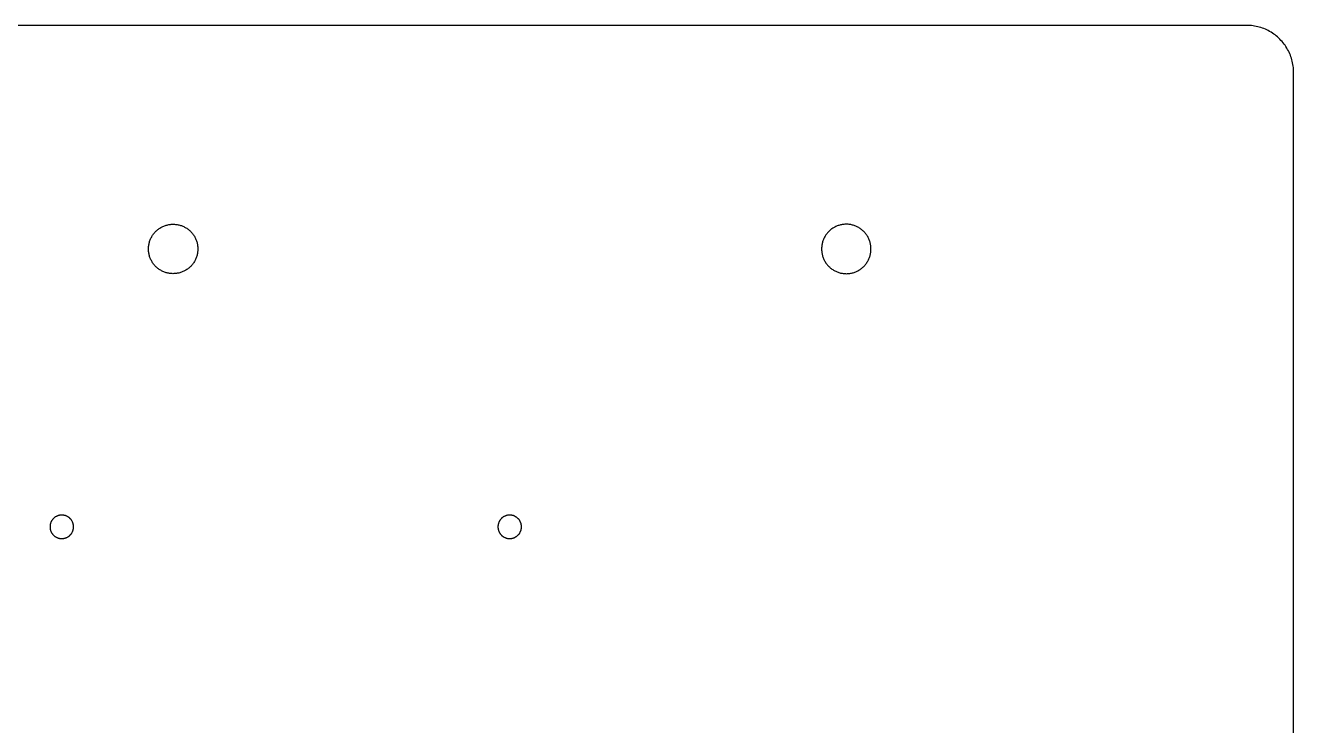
# Model space of a CAD drawing. Header units: millimetres. Extents: x 93 to 198, y -211 to -92.
# Drawn here: x 144.1 to 198.1, y -122.2 to -92.4 of the extents above; entities that cross this region are included whole.
import ezdxf

# ---------------------------------------------------------------- set-up
doc = ezdxf.new("R2010")
doc.units = ezdxf.units.MM
doc.layers.add('bottom_plate', color=18, linetype='Continuous', true_color=0x000000)

msp = doc.modelspace()

# ---------------------------------------------------------------- linework, layer by layer
at = {"layer": 'bottom_plate'}
for p, q in [((196.055, -92.415), (95.28, -92.415)), ((196.123, -92.416), (196.055, -92.415)), ((196.192, -92.419), (196.123, -92.416)), ((196.26, -92.425), (196.192, -92.419)), ((196.327, -92.433), (196.26, -92.425)), ((196.395, -92.444), (196.327, -92.433)), ((196.462, -92.457), (196.395, -92.444)), ((196.529, -92.472), (196.462, -92.457)), ((196.595, -92.489), (196.529, -92.472)), ((196.66, -92.508), (196.595, -92.489)), ((196.725, -92.53), (196.66, -92.508)), ((196.789, -92.554), (196.725, -92.53)), ((196.852, -92.58), (196.789, -92.554)), ((196.914, -92.609), (196.852, -92.58)), ((196.975, -92.639), (196.914, -92.609)), ((197.035, -92.671), (196.975, -92.639)), ((197.094, -92.706), (197.035, -92.671)), ((197.152, -92.742), (197.094, -92.706)), ((197.208, -92.781), (197.152, -92.742)), ((197.264, -92.821), (197.208, -92.781)), ((197.317, -92.863), (197.264, -92.821)), ((197.369, -92.907), (197.317, -92.863)), ((197.42, -92.953), (197.369, -92.907)), ((197.469, -93.001), (197.42, -92.953)), ((197.517, -93.05), (197.469, -93.001)), ((197.562, -93.1), (197.517, -93.05)), ((197.606, -93.153), (197.562, -93.1)), ((197.649, -93.206), (197.606, -93.153)), ((197.689, -93.261), (197.649, -93.206)), ((197.727, -93.318), (197.689, -93.261)), ((197.764, -93.376), (197.727, -93.318)), ((197.798, -93.435), (197.764, -93.376)), ((197.831, -93.495), (197.798, -93.435)), ((197.861, -93.556), (197.831, -93.495)), ((197.889, -93.618), (197.861, -93.556)), ((197.916, -93.681), (197.889, -93.618)), ((197.94, -93.745), (197.916, -93.681)), ((197.961, -93.81), (197.94, -93.745)), ((197.981, -93.875), (197.961, -93.81)), ((197.998, -93.941), (197.981, -93.875)), ((198.013, -94.008), (197.998, -93.941)), ((198.026, -94.075), (198.013, -94.008)), ((198.036, -94.142), (198.026, -94.075)), ((198.045, -94.21), (198.036, -94.142)), ((198.05, -94.278), (198.045, -94.21)), ((198.054, -94.346), (198.05, -94.278)), ((198.055, -94.415), (198.054, -94.346)), ((198.055, -209.427), (198.055, -94.415)), ((149.477, -101.424), (149.494, -101.392)), ((149.494, -101.392), (149.513, -101.361)), ((149.513, -101.361), (149.533, -101.33)), ((149.533, -101.33), (149.553, -101.301)), ((149.553, -101.301), (149.575, -101.271)), ((149.575, -101.271), (149.598, -101.243)), ((149.598, -101.243), (149.622, -101.215)), ((149.622, -101.215), (149.647, -101.189)), ((149.647, -101.189), (149.672, -101.163)), ((149.672, -101.163), (149.699, -101.138)), ((149.699, -101.138), (149.726, -101.114)), ((149.726, -101.114), (149.754, -101.091)), ((149.754, -101.091), (149.783, -101.068)), ((149.783, -101.068), (149.813, -101.047)), ((149.813, -101.047), (149.844, -101.027)), ((149.844, -101.027), (149.875, -101.008)), ((149.875, -101.008), (149.907, -100.991)), ((149.907, -100.991), (149.939, -100.974)), ((149.939, -100.974), (149.972, -100.958)), ((149.972, -100.958), (150.005, -100.944)), ((150.005, -100.944), (150.039, -100.93)), ((150.039, -100.93), (150.074, -100.918)), ((150.074, -100.918), (150.108, -100.907)), ((150.108, -100.907), (150.144, -100.898)), ((150.144, -100.898), (150.179, -100.889)), ((150.179, -100.889), (150.215, -100.882)), ((150.215, -100.882), (150.251, -100.876)), ((150.251, -100.876), (150.287, -100.871)), ((150.287, -100.871), (150.323, -100.868)), ((150.323, -100.868), (150.359, -100.866)), ((150.359, -100.866), (150.396, -100.865)), ((150.396, -100.865), (150.432, -100.865)), ((150.432, -100.865), (150.469, -100.867)), ((150.469, -100.867), (150.505, -100.87)), ((150.505, -100.87), (150.541, -100.874)), ((150.541, -100.874), (150.577, -100.879)), ((150.577, -100.879), (150.613, -100.886)), ((150.613, -100.886), (150.649, -100.893)), ((150.649, -100.893), (150.684, -100.902)), ((150.684, -100.902), (150.719, -100.913)), ((150.719, -100.913), (150.754, -100.924)), ((150.754, -100.924), (150.788, -100.937)), ((150.788, -100.937), (150.822, -100.951)), ((150.822, -100.951), (150.855, -100.966)), ((150.855, -100.966), (150.887, -100.982)), ((150.887, -100.982), (150.919, -100.999)), ((150.919, -100.999), (150.951, -101.018)), ((150.951, -101.018), (150.982, -101.037)), ((150.982, -101.037), (151.012, -101.058)), ((151.012, -101.058), (151.041, -101.079)), ((151.041, -101.079), (151.07, -101.102)), ((151.07, -101.102), (151.098, -101.126)), ((151.098, -101.126), (151.125, -101.15)), ((151.125, -101.15), (151.151, -101.175)), ((151.151, -101.175), (151.176, -101.202)), ((151.176, -101.202), (151.2, -101.229)), ((151.2, -101.229), (151.224, -101.257)), ((151.224, -101.257), (151.246, -101.286)), ((151.246, -101.286), (151.267, -101.315)), ((151.267, -101.315), (151.287, -101.346)), ((151.287, -101.346), (151.307, -101.377)), ((151.307, -101.377), (151.325, -101.408)), ((178.128, -101.377), (178.11, -101.408)), ((178.148, -101.346), (178.128, -101.377)), ((178.168, -101.315), (178.148, -101.346)), ((178.189, -101.286), (178.168, -101.315)), ((178.212, -101.257), (178.189, -101.286)), ((178.235, -101.229), (178.212, -101.257)), ((178.259, -101.202), (178.235, -101.229)), ((178.284, -101.175), (178.259, -101.202)), ((178.31, -101.15), (178.284, -101.175)), ((178.337, -101.126), (178.31, -101.15)), ((178.365, -101.102), (178.337, -101.126)), ((178.394, -101.079), (178.365, -101.102)), ((178.423, -101.058), (178.394, -101.079)), ((178.453, -101.037), (178.423, -101.058)), ((178.484, -101.018), (178.453, -101.037)), ((178.516, -100.999), (178.484, -101.018)), ((178.548, -100.982), (178.516, -100.999)), ((178.58, -100.966), (178.548, -100.982)), ((178.614, -100.951), (178.58, -100.966)), ((178.647, -100.937), (178.614, -100.951)), ((178.681, -100.924), (178.647, -100.937)), ((178.716, -100.913), (178.681, -100.924)), ((178.751, -100.902), (178.716, -100.913)), ((178.786, -100.893), (178.751, -100.902)), ((178.822, -100.886), (178.786, -100.893)), ((178.858, -100.879), (178.822, -100.886)), ((178.894, -100.874), (178.858, -100.879)), ((178.93, -100.87), (178.894, -100.874)), ((178.966, -100.867), (178.93, -100.87)), ((179.003, -100.865), (178.966, -100.867)), ((179.039, -100.865), (179.003, -100.865)), ((179.076, -100.866), (179.039, -100.865)), ((179.112, -100.868), (179.076, -100.866)), ((179.148, -100.871), (179.112, -100.868)), ((179.184, -100.876), (179.148, -100.871)), ((179.22, -100.882), (179.184, -100.876)), ((179.256, -100.889), (179.22, -100.882)), ((179.292, -100.898), (179.256, -100.889)), ((179.327, -100.907), (179.292, -100.898)), ((179.361, -100.918), (179.327, -100.907)), ((179.396, -100.93), (179.361, -100.918)), ((179.43, -100.944), (179.396, -100.93)), ((179.463, -100.958), (179.43, -100.944)), ((179.496, -100.974), (179.463, -100.958)), ((179.529, -100.991), (179.496, -100.974)), ((179.56, -101.008), (179.529, -100.991)), ((179.591, -101.027), (179.56, -101.008)), ((179.622, -101.047), (179.591, -101.027)), ((179.652, -101.068), (179.622, -101.047)), ((179.681, -101.091), (179.652, -101.068)), ((179.709, -101.114), (179.681, -101.091)), ((179.736, -101.138), (179.709, -101.114)), ((179.763, -101.163), (179.736, -101.138)), ((179.788, -101.189), (179.763, -101.163)), ((179.813, -101.215), (179.788, -101.189)), ((179.837, -101.243), (179.813, -101.215)), ((179.86, -101.271), (179.837, -101.243)), ((179.882, -101.301), (179.86, -101.271)), ((179.902, -101.33), (179.882, -101.301)), ((179.922, -101.361), (179.902, -101.33)), ((179.941, -101.392), (179.922, -101.361)), ((179.958, -101.424), (179.941, -101.392)), ((149.355, -101.915), (149.356, -101.878)), ((149.356, -101.951), (149.355, -101.915)), ((149.356, -101.878), (149.358, -101.842)), ((149.358, -101.842), (149.361, -101.806)), ((149.361, -101.806), (149.365, -101.769)), ((149.365, -101.769), (149.371, -101.733)), ((149.371, -101.733), (149.378, -101.698)), ((149.378, -101.698), (149.386, -101.662)), ((149.386, -101.662), (149.395, -101.627)), ((149.395, -101.627), (149.406, -101.592)), ((149.406, -101.592), (149.418, -101.558)), ((149.418, -101.558), (149.431, -101.523)), ((149.431, -101.523), (149.445, -101.49)), ((149.445, -101.49), (149.46, -101.457)), ((149.46, -101.457), (149.477, -101.424)), ((151.325, -101.408), (151.342, -101.44)), ((151.342, -101.44), (151.358, -101.473)), ((151.358, -101.473), (151.372, -101.507)), ((151.372, -101.507), (151.386, -101.54)), ((151.386, -101.54), (151.398, -101.575)), ((151.398, -101.575), (151.41, -101.609)), ((151.41, -101.609), (151.42, -101.644)), ((151.42, -101.644), (151.428, -101.68)), ((151.428, -101.68), (151.436, -101.715)), ((151.436, -101.715), (151.442, -101.751)), ((151.442, -101.751), (151.447, -101.787)), ((151.447, -101.787), (151.451, -101.824)), ((151.451, -101.824), (151.454, -101.86)), ((151.454, -101.86), (151.455, -101.896)), ((151.455, -101.933), (151.454, -101.969)), ((151.455, -101.896), (151.455, -101.933)), ((177.981, -101.86), (177.98, -101.896)), ((177.98, -101.896), (177.98, -101.933)), ((177.98, -101.933), (177.981, -101.969)), ((177.984, -101.824), (177.981, -101.86)), ((177.988, -101.787), (177.984, -101.824)), ((177.993, -101.751), (177.988, -101.787)), ((177.999, -101.715), (177.993, -101.751)), ((178.007, -101.68), (177.999, -101.715)), ((178.015, -101.644), (178.007, -101.68)), ((178.025, -101.609), (178.015, -101.644)), ((178.037, -101.575), (178.025, -101.609)), ((178.049, -101.54), (178.037, -101.575)), ((178.063, -101.507), (178.049, -101.54)), ((178.077, -101.473), (178.063, -101.507)), ((178.093, -101.44), (178.077, -101.473)), ((178.11, -101.408), (178.093, -101.44)), ((179.975, -101.457), (179.958, -101.424)), ((179.99, -101.49), (179.975, -101.457)), ((180.004, -101.523), (179.99, -101.49)), ((180.017, -101.558), (180.004, -101.523)), ((180.029, -101.592), (180.017, -101.558)), ((180.04, -101.627), (180.029, -101.592)), ((180.049, -101.662), (180.04, -101.627)), ((180.057, -101.698), (180.049, -101.662)), ((180.064, -101.733), (180.057, -101.698)), ((180.07, -101.769), (180.064, -101.733)), ((180.074, -101.806), (180.07, -101.769)), ((180.078, -101.842), (180.074, -101.806)), ((180.079, -101.878), (180.078, -101.842)), ((180.08, -101.915), (180.079, -101.878)), ((180.079, -101.951), (180.08, -101.915)), ((149.358, -101.988), (149.356, -101.951)), ((149.361, -102.024), (149.358, -101.988)), ((149.365, -102.06), (149.361, -102.024)), ((149.371, -102.096), (149.365, -102.06)), ((149.378, -102.132), (149.371, -102.096)), ((149.386, -102.167), (149.378, -102.132)), ((149.395, -102.203), (149.386, -102.167)), ((149.406, -102.237), (149.395, -102.203)), ((149.418, -102.272), (149.406, -102.237)), ((149.431, -102.306), (149.418, -102.272)), ((149.445, -102.34), (149.431, -102.306)), ((149.46, -102.373), (149.445, -102.34)), ((149.477, -102.405), (149.46, -102.373)), ((149.494, -102.437), (149.477, -102.405)), ((149.513, -102.468), (149.494, -102.437)), ((149.533, -102.499), (149.513, -102.468)), ((151.307, -102.453), (151.287, -102.484)), ((151.325, -102.421), (151.307, -102.453)), ((151.342, -102.389), (151.325, -102.421)), ((151.358, -102.356), (151.342, -102.389)), ((151.372, -102.323), (151.358, -102.356)), ((151.386, -102.289), (151.372, -102.323)), ((151.398, -102.255), (151.386, -102.289)), ((151.41, -102.22), (151.398, -102.255)), ((151.42, -102.185), (151.41, -102.22)), ((151.428, -102.15), (151.42, -102.185)), ((151.436, -102.114), (151.428, -102.15)), ((151.442, -102.078), (151.436, -102.114)), ((151.447, -102.042), (151.442, -102.078)), ((151.451, -102.006), (151.447, -102.042)), ((151.454, -101.969), (151.451, -102.006)), ((177.981, -101.969), (177.984, -102.006)), ((177.984, -102.006), (177.988, -102.042)), ((177.988, -102.042), (177.993, -102.078)), ((177.993, -102.078), (177.999, -102.114)), ((177.999, -102.114), (178.007, -102.15)), ((178.007, -102.15), (178.015, -102.185)), ((178.015, -102.185), (178.025, -102.22)), ((178.025, -102.22), (178.037, -102.255)), ((178.037, -102.255), (178.049, -102.289)), ((178.049, -102.289), (178.063, -102.323)), ((178.063, -102.323), (178.077, -102.356)), ((178.077, -102.356), (178.093, -102.389)), ((178.093, -102.389), (178.11, -102.421)), ((178.11, -102.421), (178.128, -102.453)), ((178.128, -102.453), (178.148, -102.484)), ((179.902, -102.499), (179.922, -102.468)), ((179.922, -102.468), (179.941, -102.437)), ((179.941, -102.437), (179.958, -102.405)), ((179.958, -102.405), (179.975, -102.373)), ((179.975, -102.373), (179.99, -102.34)), ((179.99, -102.34), (180.004, -102.306)), ((180.004, -102.306), (180.017, -102.272)), ((180.017, -102.272), (180.029, -102.237)), ((180.029, -102.237), (180.04, -102.203)), ((180.04, -102.203), (180.049, -102.167)), ((180.049, -102.167), (180.057, -102.132)), ((180.057, -102.132), (180.064, -102.096)), ((180.064, -102.096), (180.07, -102.06)), ((180.07, -102.06), (180.074, -102.024)), ((180.074, -102.024), (180.078, -101.988)), ((180.078, -101.988), (180.079, -101.951)), ((149.553, -102.529), (149.533, -102.499)), ((149.575, -102.558), (149.553, -102.529)), ((149.598, -102.587), (149.575, -102.558)), ((149.622, -102.614), (149.598, -102.587)), ((149.647, -102.641), (149.622, -102.614)), ((149.672, -102.667), (149.647, -102.641)), ((149.699, -102.692), (149.672, -102.667)), ((149.726, -102.716), (149.699, -102.692)), ((149.754, -102.739), (149.726, -102.716)), ((149.783, -102.761), (149.754, -102.739)), ((149.813, -102.782), (149.783, -102.761)), ((149.844, -102.802), (149.813, -102.782)), ((149.875, -102.821), (149.844, -102.802)), ((149.907, -102.839), (149.875, -102.821)), ((149.939, -102.856), (149.907, -102.839)), ((149.972, -102.871), (149.939, -102.856)), ((150.005, -102.886), (149.972, -102.871)), ((150.039, -102.899), (150.005, -102.886)), ((150.074, -102.911), (150.039, -102.899)), ((150.108, -102.922), (150.074, -102.911)), ((150.144, -102.932), (150.108, -102.922)), ((150.179, -102.94), (150.144, -102.932)), ((150.215, -102.947), (150.179, -102.94)), ((150.251, -102.953), (150.215, -102.947)), ((150.287, -102.958), (150.251, -102.953)), ((150.323, -102.962), (150.287, -102.958)), ((150.359, -102.964), (150.323, -102.962)), ((150.396, -102.965), (150.359, -102.964)), ((150.432, -102.964), (150.396, -102.965)), ((150.469, -102.963), (150.432, -102.964)), ((150.505, -102.96), (150.469, -102.963)), ((150.541, -102.956), (150.505, -102.96)), ((150.577, -102.95), (150.541, -102.956)), ((150.613, -102.944), (150.577, -102.95)), ((150.649, -102.936), (150.613, -102.944)), ((150.684, -102.927), (150.649, -102.936)), ((150.719, -102.917), (150.684, -102.927)), ((150.754, -102.905), (150.719, -102.917)), ((150.788, -102.892), (150.754, -102.905)), ((150.822, -102.879), (150.788, -102.892)), ((150.855, -102.864), (150.822, -102.879)), ((150.887, -102.847), (150.855, -102.864)), ((150.919, -102.83), (150.887, -102.847)), ((150.951, -102.812), (150.919, -102.83)), ((150.982, -102.792), (150.951, -102.812)), ((151.012, -102.772), (150.982, -102.792)), ((151.041, -102.75), (151.012, -102.772)), ((151.07, -102.727), (151.041, -102.75)), ((151.098, -102.704), (151.07, -102.727)), ((151.125, -102.679), (151.098, -102.704)), ((151.151, -102.654), (151.125, -102.679)), ((151.176, -102.628), (151.151, -102.654)), ((151.2, -102.6), (151.176, -102.628)), ((151.224, -102.572), (151.2, -102.6)), ((151.246, -102.544), (151.224, -102.572)), ((151.267, -102.514), (151.246, -102.544)), ((151.287, -102.484), (151.267, -102.514)), ((178.148, -102.484), (178.168, -102.514)), ((178.168, -102.514), (178.189, -102.544)), ((178.189, -102.544), (178.212, -102.572)), ((178.212, -102.572), (178.235, -102.6)), ((178.235, -102.6), (178.259, -102.628)), ((178.259, -102.628), (178.284, -102.654)), ((178.284, -102.654), (178.31, -102.679)), ((178.31, -102.679), (178.337, -102.704)), ((178.337, -102.704), (178.365, -102.727)), ((178.365, -102.727), (178.394, -102.75)), ((178.394, -102.75), (178.423, -102.772)), ((178.423, -102.772), (178.453, -102.792)), ((178.453, -102.792), (178.484, -102.812)), ((178.484, -102.812), (178.516, -102.83)), ((178.516, -102.83), (178.548, -102.847)), ((178.548, -102.847), (178.58, -102.864)), ((178.58, -102.864), (178.614, -102.879)), ((178.614, -102.879), (178.647, -102.892)), ((178.647, -102.892), (178.681, -102.905)), ((178.681, -102.905), (178.716, -102.917)), ((178.716, -102.917), (178.751, -102.927)), ((178.751, -102.927), (178.786, -102.936)), ((178.786, -102.936), (178.822, -102.944)), ((178.822, -102.944), (178.858, -102.95)), ((178.858, -102.95), (178.894, -102.956)), ((178.894, -102.956), (178.93, -102.96)), ((178.93, -102.96), (178.966, -102.963)), ((178.966, -102.963), (179.003, -102.964)), ((179.003, -102.964), (179.039, -102.965)), ((179.039, -102.965), (179.076, -102.964)), ((179.076, -102.964), (179.112, -102.962)), ((179.112, -102.962), (179.148, -102.958)), ((179.148, -102.958), (179.184, -102.953)), ((179.184, -102.953), (179.22, -102.947)), ((179.22, -102.947), (179.256, -102.94)), ((179.256, -102.94), (179.292, -102.932)), ((179.292, -102.932), (179.327, -102.922)), ((179.327, -102.922), (179.361, -102.911)), ((179.361, -102.911), (179.396, -102.899)), ((179.396, -102.899), (179.43, -102.886)), ((179.43, -102.886), (179.463, -102.871)), ((179.463, -102.871), (179.496, -102.856)), ((179.496, -102.856), (179.529, -102.839)), ((179.529, -102.839), (179.56, -102.821)), ((179.56, -102.821), (179.591, -102.802)), ((179.591, -102.802), (179.622, -102.782)), ((179.622, -102.782), (179.652, -102.761)), ((179.652, -102.761), (179.681, -102.739)), ((179.681, -102.739), (179.709, -102.716)), ((179.709, -102.716), (179.736, -102.692)), ((179.736, -102.692), (179.763, -102.667)), ((179.763, -102.667), (179.788, -102.641)), ((179.788, -102.641), (179.813, -102.614)), ((179.813, -102.614), (179.837, -102.587)), ((179.837, -102.587), (179.86, -102.558)), ((179.86, -102.558), (179.882, -102.529)), ((179.882, -102.529), (179.902, -102.499)), ((145.469, -113.262, -5.15), (145.453, -113.269, -5.15)), ((145.485, -113.256, -5.15), (145.469, -113.262, -5.15)), ((145.502, -113.25, -5.15), (145.485, -113.256, -5.15)), ((145.518, -113.244, -5.15), (145.502, -113.25, -5.15)), ((145.535, -113.239, -5.15), (145.518, -113.244, -5.15)), ((145.552, -113.235, -5.15), (145.535, -113.239, -5.15)), ((145.568, -113.231, -5.15), (145.552, -113.235, -5.15)), ((145.586, -113.228, -5.15), (145.568, -113.231, -5.15)), ((145.603, -113.225, -5.15), (145.586, -113.228, -5.15)), ((145.62, -113.223, -5.15), (145.603, -113.225, -5.15)), ((145.637, -113.222, -5.15), (145.62, -113.223, -5.15)), ((145.655, -113.221, -5.15), (145.637, -113.222, -5.15)), ((145.672, -113.221, -5.15), (145.655, -113.221, -5.15)), ((145.689, -113.222, -5.15), (145.672, -113.221, -5.15)), ((145.707, -113.223, -5.15), (145.689, -113.222, -5.15)), ((145.724, -113.224, -5.15), (145.707, -113.223, -5.15)), ((145.741, -113.227, -5.15), (145.724, -113.224, -5.15)), ((145.758, -113.229, -5.15), (145.741, -113.227, -5.15)), ((145.775, -113.233, -5.15), (145.758, -113.229, -5.15)), ((145.792, -113.237, -5.15), (145.775, -113.233, -5.15)), ((145.809, -113.242, -5.15), (145.792, -113.237, -5.15)), ((145.825, -113.247, -5.15), (145.809, -113.242, -5.15)), ((145.842, -113.252, -5.15), (145.825, -113.247, -5.15)), ((145.858, -113.259, -5.15), (145.842, -113.252, -5.15)), ((145.874, -113.266, -5.15), (145.858, -113.259, -5.15)), ((164.519, -113.262, -5.15), (164.503, -113.269, -5.15)), ((164.535, -113.256, -5.15), (164.519, -113.262, -5.15)), ((164.552, -113.25, -5.15), (164.535, -113.256, -5.15)), ((164.568, -113.244, -5.15), (164.552, -113.25, -5.15)), ((164.585, -113.239, -5.15), (164.568, -113.244, -5.15)), ((164.602, -113.235, -5.15), (164.585, -113.239, -5.15)), ((164.618, -113.231, -5.15), (164.602, -113.235, -5.15)), ((164.636, -113.228, -5.15), (164.618, -113.231, -5.15)), ((164.653, -113.225, -5.15), (164.636, -113.228, -5.15)), ((164.67, -113.223, -5.15), (164.653, -113.225, -5.15)), ((164.687, -113.222, -5.15), (164.67, -113.223, -5.15)), ((164.705, -113.221, -5.15), (164.687, -113.222, -5.15)), ((164.722, -113.221, -5.15), (164.705, -113.221, -5.15)), ((164.739, -113.222, -5.15), (164.722, -113.221, -5.15)), ((164.757, -113.223, -5.15), (164.739, -113.222, -5.15)), ((164.774, -113.224, -5.15), (164.757, -113.223, -5.15)), ((164.791, -113.227, -5.15), (164.774, -113.224, -5.15)), ((164.808, -113.229, -5.15), (164.791, -113.227, -5.15)), ((164.825, -113.233, -5.15), (164.808, -113.229, -5.15)), ((164.842, -113.237, -5.15), (164.825, -113.233, -5.15)), ((164.859, -113.242, -5.15), (164.842, -113.237, -5.15)), ((164.875, -113.247, -5.15), (164.859, -113.242, -5.15)), ((164.892, -113.252, -5.15), (164.875, -113.247, -5.15)), ((164.908, -113.259, -5.15), (164.892, -113.252, -5.15)), ((164.924, -113.266, -5.15), (164.908, -113.259, -5.15)), ((145.169, -113.678, -5.15), (145.168, -113.695, -5.15)), ((145.168, -113.695, -5.15), (145.168, -113.712, -5.15)), ((145.168, -113.712, -5.15), (145.168, -113.73, -5.15)), ((145.168, -113.73, -5.15), (145.168, -113.747, -5.15)), ((145.168, -113.747, -5.15), (145.169, -113.764, -5.15)), ((145.171, -113.661, -5.15), (145.169, -113.678, -5.15)), ((145.169, -113.764, -5.15), (145.171, -113.782, -5.15)), ((145.174, -113.643, -5.15), (145.171, -113.661, -5.15)), ((145.171, -113.782, -5.15), (145.174, -113.799, -5.15)), ((145.177, -113.626, -5.15), (145.174, -113.643, -5.15)), ((145.174, -113.799, -5.15), (145.177, -113.816, -5.15)), ((145.18, -113.609, -5.15), (145.177, -113.626, -5.15)), ((145.184, -113.592, -5.15), (145.18, -113.609, -5.15)), ((145.189, -113.576, -5.15), (145.184, -113.592, -5.15)), ((145.195, -113.559, -5.15), (145.189, -113.576, -5.15)), ((145.2, -113.543, -5.15), (145.195, -113.559, -5.15)), ((145.207, -113.527, -5.15), (145.2, -113.543, -5.15)), ((145.214, -113.511, -5.15), (145.207, -113.527, -5.15)), ((145.222, -113.495, -5.15), (145.214, -113.511, -5.15)), ((145.23, -113.48, -5.15), (145.222, -113.495, -5.15)), ((145.238, -113.465, -5.15), (145.23, -113.48, -5.15)), ((145.247, -113.45, -5.15), (145.238, -113.465, -5.15)), ((145.257, -113.436, -5.15), (145.247, -113.45, -5.15)), ((145.267, -113.422, -5.15), (145.257, -113.436, -5.15)), ((145.278, -113.408, -5.15), (145.267, -113.422, -5.15)), ((145.289, -113.395, -5.15), (145.278, -113.408, -5.15)), ((145.301, -113.382, -5.15), (145.289, -113.395, -5.15)), ((145.313, -113.369, -5.15), (145.301, -113.382, -5.15)), ((145.325, -113.357, -5.15), (145.313, -113.369, -5.15)), ((145.338, -113.345, -5.15), (145.325, -113.357, -5.15)), ((145.351, -113.334, -5.15), (145.338, -113.345, -5.15)), ((145.365, -113.323, -5.15), (145.351, -113.334, -5.15)), ((145.379, -113.313, -5.15), (145.365, -113.323, -5.15)), ((145.393, -113.303, -5.15), (145.379, -113.313, -5.15)), ((145.408, -113.294, -5.15), (145.393, -113.303, -5.15)), ((145.423, -113.285, -5.15), (145.408, -113.294, -5.15)), ((145.438, -113.277, -5.15), (145.423, -113.285, -5.15)), ((145.453, -113.269, -5.15), (145.438, -113.277, -5.15)), ((145.89, -113.273, -5.15), (145.874, -113.266, -5.15)), ((145.905, -113.281, -5.15), (145.89, -113.273, -5.15)), ((145.92, -113.29, -5.15), (145.905, -113.281, -5.15)), ((145.935, -113.299, -5.15), (145.92, -113.29, -5.15)), ((145.949, -113.308, -5.15), (145.935, -113.299, -5.15)), ((145.964, -113.318, -5.15), (145.949, -113.308, -5.15)), ((145.977, -113.329, -5.15), (145.964, -113.318, -5.15)), ((145.991, -113.34, -5.15), (145.977, -113.329, -5.15)), ((146.004, -113.351, -5.15), (145.991, -113.34, -5.15)), ((146.017, -113.363, -5.15), (146.004, -113.351, -5.15)), ((146.029, -113.375, -5.15), (146.017, -113.363, -5.15)), ((146.041, -113.388, -5.15), (146.029, -113.375, -5.15)), ((146.052, -113.401, -5.15), (146.041, -113.388, -5.15)), ((146.063, -113.415, -5.15), (146.052, -113.401, -5.15)), ((146.073, -113.429, -5.15), (146.063, -113.415, -5.15)), ((146.083, -113.443, -5.15), (146.073, -113.429, -5.15)), ((146.092, -113.458, -5.15), (146.083, -113.443, -5.15)), ((146.101, -113.472, -5.15), (146.092, -113.458, -5.15)), ((146.11, -113.488, -5.15), (146.101, -113.472, -5.15)), ((146.118, -113.503, -5.15), (146.11, -113.488, -5.15)), ((146.125, -113.519, -5.15), (146.118, -113.503, -5.15)), ((146.132, -113.535, -5.15), (146.125, -113.519, -5.15)), ((146.138, -113.551, -5.15), (146.132, -113.535, -5.15)), ((146.143, -113.567, -5.15), (146.138, -113.551, -5.15)), ((146.148, -113.584, -5.15), (146.143, -113.567, -5.15)), ((146.153, -113.601, -5.15), (146.148, -113.584, -5.15)), ((146.157, -113.618, -5.15), (146.153, -113.601, -5.15)), ((146.16, -113.635, -5.15), (146.157, -113.618, -5.15)), ((146.163, -113.652, -5.15), (146.16, -113.635, -5.15)), ((146.16, -113.808, -5.15), (146.163, -113.79, -5.15)), ((146.165, -113.669, -5.15), (146.163, -113.652, -5.15)), ((146.163, -113.79, -5.15), (146.165, -113.773, -5.15)), ((146.166, -113.686, -5.15), (146.165, -113.669, -5.15)), ((146.165, -113.773, -5.15), (146.166, -113.756, -5.15)), ((146.167, -113.704, -5.15), (146.166, -113.686, -5.15)), ((146.166, -113.756, -5.15), (146.167, -113.739, -5.15)), ((146.168, -113.721, -5.15), (146.167, -113.704, -5.15)), ((146.167, -113.739, -5.15), (146.168, -113.721, -5.15)), ((164.219, -113.678, -5.15), (164.218, -113.695, -5.15)), ((164.218, -113.695, -5.15), (164.218, -113.712, -5.15)), ((164.218, -113.712, -5.15), (164.218, -113.73, -5.15)), ((164.218, -113.73, -5.15), (164.218, -113.747, -5.15)), ((164.218, -113.747, -5.15), (164.219, -113.764, -5.15)), ((164.221, -113.661, -5.15), (164.219, -113.678, -5.15)), ((164.219, -113.764, -5.15), (164.221, -113.782, -5.15)), ((164.224, -113.643, -5.15), (164.221, -113.661, -5.15)), ((164.221, -113.782, -5.15), (164.224, -113.799, -5.15)), ((164.227, -113.626, -5.15), (164.224, -113.643, -5.15)), ((164.224, -113.799, -5.15), (164.227, -113.816, -5.15)), ((164.23, -113.609, -5.15), (164.227, -113.626, -5.15)), ((164.234, -113.592, -5.15), (164.23, -113.609, -5.15)), ((164.239, -113.576, -5.15), (164.234, -113.592, -5.15)), ((164.245, -113.559, -5.15), (164.239, -113.576, -5.15)), ((164.25, -113.543, -5.15), (164.245, -113.559, -5.15)), ((164.257, -113.527, -5.15), (164.25, -113.543, -5.15)), ((164.264, -113.511, -5.15), (164.257, -113.527, -5.15)), ((164.272, -113.495, -5.15), (164.264, -113.511, -5.15)), ((164.28, -113.48, -5.15), (164.272, -113.495, -5.15)), ((164.288, -113.465, -5.15), (164.28, -113.48, -5.15)), ((164.297, -113.45, -5.15), (164.288, -113.465, -5.15)), ((164.307, -113.436, -5.15), (164.297, -113.45, -5.15)), ((164.317, -113.422, -5.15), (164.307, -113.436, -5.15)), ((164.328, -113.408, -5.15), (164.317, -113.422, -5.15)), ((164.339, -113.395, -5.15), (164.328, -113.408, -5.15)), ((164.351, -113.382, -5.15), (164.339, -113.395, -5.15)), ((164.363, -113.369, -5.15), (164.351, -113.382, -5.15)), ((164.375, -113.357, -5.15), (164.363, -113.369, -5.15)), ((164.388, -113.345, -5.15), (164.375, -113.357, -5.15)), ((164.401, -113.334, -5.15), (164.388, -113.345, -5.15)), ((164.415, -113.323, -5.15), (164.401, -113.334, -5.15)), ((164.429, -113.313, -5.15), (164.415, -113.323, -5.15)), ((164.443, -113.303, -5.15), (164.429, -113.313, -5.15)), ((164.458, -113.294, -5.15), (164.443, -113.303, -5.15)), ((164.473, -113.285, -5.15), (164.458, -113.294, -5.15)), ((164.488, -113.277, -5.15), (164.473, -113.285, -5.15)), ((164.503, -113.269, -5.15), (164.488, -113.277, -5.15)), ((164.94, -113.273, -5.15), (164.924, -113.266, -5.15)), ((164.955, -113.281, -5.15), (164.94, -113.273, -5.15)), ((164.97, -113.29, -5.15), (164.955, -113.281, -5.15)), ((164.985, -113.299, -5.15), (164.97, -113.29, -5.15)), ((164.999, -113.308, -5.15), (164.985, -113.299, -5.15)), ((165.014, -113.318, -5.15), (164.999, -113.308, -5.15)), ((165.027, -113.329, -5.15), (165.014, -113.318, -5.15)), ((165.041, -113.34, -5.15), (165.027, -113.329, -5.15)), ((165.054, -113.351, -5.15), (165.041, -113.34, -5.15)), ((165.067, -113.363, -5.15), (165.054, -113.351, -5.15)), ((165.079, -113.375, -5.15), (165.067, -113.363, -5.15)), ((165.091, -113.388, -5.15), (165.079, -113.375, -5.15)), ((165.102, -113.401, -5.15), (165.091, -113.388, -5.15)), ((165.113, -113.415, -5.15), (165.102, -113.401, -5.15)), ((165.123, -113.429, -5.15), (165.113, -113.415, -5.15)), ((165.133, -113.443, -5.15), (165.123, -113.429, -5.15)), ((165.142, -113.458, -5.15), (165.133, -113.443, -5.15)), ((165.151, -113.472, -5.15), (165.142, -113.458, -5.15)), ((165.16, -113.488, -5.15), (165.151, -113.472, -5.15)), ((165.168, -113.503, -5.15), (165.16, -113.488, -5.15)), ((165.175, -113.519, -5.15), (165.168, -113.503, -5.15)), ((165.182, -113.535, -5.15), (165.175, -113.519, -5.15)), ((165.188, -113.551, -5.15), (165.182, -113.535, -5.15)), ((165.193, -113.567, -5.15), (165.188, -113.551, -5.15)), ((165.198, -113.584, -5.15), (165.193, -113.567, -5.15)), ((165.203, -113.601, -5.15), (165.198, -113.584, -5.15)), ((165.207, -113.618, -5.15), (165.203, -113.601, -5.15)), ((165.21, -113.635, -5.15), (165.207, -113.618, -5.15)), ((165.213, -113.652, -5.15), (165.21, -113.635, -5.15)), ((165.21, -113.808, -5.15), (165.213, -113.79, -5.15)), ((165.215, -113.669, -5.15), (165.213, -113.652, -5.15)), ((165.213, -113.79, -5.15), (165.215, -113.773, -5.15)), ((165.216, -113.686, -5.15), (165.215, -113.669, -5.15)), ((165.215, -113.773, -5.15), (165.216, -113.756, -5.15)), ((165.217, -113.704, -5.15), (165.216, -113.686, -5.15)), ((165.216, -113.756, -5.15), (165.217, -113.739, -5.15)), ((165.218, -113.721, -5.15), (165.217, -113.704, -5.15)), ((165.217, -113.739, -5.15), (165.218, -113.721, -5.15)), ((145.177, -113.816, -5.15), (145.18, -113.833, -5.15)), ((145.18, -113.833, -5.15), (145.184, -113.85, -5.15)), ((145.184, -113.85, -5.15), (145.189, -113.867, -5.15)), ((145.189, -113.867, -5.15), (145.195, -113.883, -5.15)), ((145.195, -113.883, -5.15), (145.2, -113.899, -5.15)), ((145.2, -113.899, -5.15), (145.207, -113.915, -5.15)), ((145.207, -113.915, -5.15), (145.214, -113.931, -5.15)), ((145.214, -113.931, -5.15), (145.222, -113.947, -5.15)), ((145.222, -113.947, -5.15), (145.23, -113.962, -5.15)), ((145.23, -113.962, -5.15), (145.238, -113.977, -5.15)), ((145.238, -113.977, -5.15), (145.247, -113.992, -5.15)), ((145.247, -113.992, -5.15), (145.257, -114.007, -5.15)), ((145.257, -114.007, -5.15), (145.267, -114.021, -5.15)), ((145.267, -114.021, -5.15), (145.278, -114.034, -5.15)), ((145.278, -114.034, -5.15), (145.289, -114.048, -5.15)), ((145.289, -114.048, -5.15), (145.301, -114.061, -5.15)), ((145.301, -114.061, -5.15), (145.313, -114.073, -5.15)), ((145.313, -114.073, -5.15), (145.325, -114.085, -5.15)), ((145.325, -114.085, -5.15), (145.338, -114.097, -5.15)), ((145.338, -114.097, -5.15), (145.351, -114.108, -5.15)), ((145.351, -114.108, -5.15), (145.365, -114.119, -5.15)), ((145.365, -114.119, -5.15), (145.379, -114.129, -5.15)), ((145.379, -114.129, -5.15), (145.393, -114.139, -5.15)), ((145.393, -114.139, -5.15), (145.408, -114.148, -5.15)), ((145.408, -114.148, -5.15), (145.423, -114.157, -5.15)), ((145.423, -114.157, -5.15), (145.438, -114.165, -5.15)), ((145.438, -114.165, -5.15), (145.453, -114.173, -5.15)), ((145.453, -114.173, -5.15), (145.469, -114.18, -5.15)), ((145.469, -114.18, -5.15), (145.485, -114.187, -5.15)), ((145.485, -114.187, -5.15), (145.502, -114.193, -5.15)), ((145.502, -114.193, -5.15), (145.518, -114.198, -5.15)), ((145.518, -114.198, -5.15), (145.535, -114.203, -5.15)), ((145.535, -114.203, -5.15), (145.552, -114.207, -5.15)), ((145.552, -114.207, -5.15), (145.568, -114.211, -5.15)), ((145.568, -114.211, -5.15), (145.586, -114.214, -5.15)), ((145.586, -114.214, -5.15), (145.603, -114.217, -5.15)), ((145.603, -114.217, -5.15), (145.62, -114.219, -5.15)), ((145.62, -114.219, -5.15), (145.637, -114.22, -5.15)), ((145.637, -114.22, -5.15), (145.655, -114.221, -5.15)), ((145.655, -114.221, -5.15), (145.672, -114.221, -5.15)), ((145.672, -114.221, -5.15), (145.689, -114.221, -5.15)), ((145.689, -114.221, -5.15), (145.707, -114.22, -5.15)), ((145.707, -114.22, -5.15), (145.724, -114.218, -5.15)), ((145.724, -114.218, -5.15), (145.741, -114.216, -5.15)), ((145.741, -114.216, -5.15), (145.758, -114.213, -5.15)), ((145.758, -114.213, -5.15), (145.775, -114.209, -5.15)), ((145.775, -114.209, -5.15), (145.792, -114.205, -5.15)), ((145.792, -114.205, -5.15), (145.809, -114.201, -5.15)), ((145.809, -114.201, -5.15), (145.825, -114.196, -5.15)), ((145.825, -114.196, -5.15), (145.842, -114.19, -5.15)), ((145.842, -114.19, -5.15), (145.858, -114.184, -5.15)), ((145.858, -114.184, -5.15), (145.874, -114.177, -5.15)), ((145.874, -114.177, -5.15), (145.89, -114.169, -5.15)), ((145.89, -114.169, -5.15), (145.905, -114.161, -5.15)), ((145.905, -114.161, -5.15), (145.92, -114.153, -5.15)), ((145.92, -114.153, -5.15), (145.935, -114.144, -5.15)), ((145.935, -114.144, -5.15), (145.949, -114.134, -5.15)), ((145.949, -114.134, -5.15), (145.964, -114.124, -5.15)), ((145.964, -114.124, -5.15), (145.977, -114.114, -5.15)), ((145.977, -114.114, -5.15), (145.991, -114.103, -5.15)), ((145.991, -114.103, -5.15), (146.004, -114.091, -5.15)), ((146.004, -114.091, -5.15), (146.017, -114.079, -5.15)), ((146.017, -114.079, -5.15), (146.029, -114.067, -5.15)), ((146.029, -114.067, -5.15), (146.041, -114.054, -5.15)), ((146.041, -114.054, -5.15), (146.052, -114.041, -5.15)), ((146.052, -114.041, -5.15), (146.063, -114.028, -5.15)), ((146.063, -114.028, -5.15), (146.073, -114.014, -5.15)), ((146.073, -114.014, -5.15), (146.083, -113.999, -5.15)), ((146.083, -113.999, -5.15), (146.092, -113.985, -5.15)), ((146.092, -113.985, -5.15), (146.101, -113.97, -5.15)), ((146.101, -113.97, -5.15), (146.11, -113.955, -5.15)), ((146.11, -113.955, -5.15), (146.118, -113.939, -5.15)), ((146.118, -113.939, -5.15), (146.125, -113.923, -5.15)), ((146.125, -113.923, -5.15), (146.132, -113.907, -5.15)), ((146.132, -113.907, -5.15), (146.138, -113.891, -5.15)), ((146.138, -113.891, -5.15), (146.143, -113.875, -5.15)), ((146.143, -113.875, -5.15), (146.148, -113.858, -5.15)), ((146.148, -113.858, -5.15), (146.153, -113.841, -5.15)), ((146.153, -113.841, -5.15), (146.157, -113.825, -5.15)), ((146.157, -113.825, -5.15), (146.16, -113.808, -5.15)), ((164.227, -113.816, -5.15), (164.23, -113.833, -5.15)), ((164.23, -113.833, -5.15), (164.234, -113.85, -5.15)), ((164.234, -113.85, -5.15), (164.239, -113.867, -5.15)), ((164.239, -113.867, -5.15), (164.245, -113.883, -5.15)), ((164.245, -113.883, -5.15), (164.25, -113.899, -5.15)), ((164.25, -113.899, -5.15), (164.257, -113.915, -5.15)), ((164.257, -113.915, -5.15), (164.264, -113.931, -5.15)), ((164.264, -113.931, -5.15), (164.272, -113.947, -5.15)), ((164.272, -113.947, -5.15), (164.28, -113.962, -5.15)), ((164.28, -113.962, -5.15), (164.288, -113.977, -5.15)), ((164.288, -113.977, -5.15), (164.297, -113.992, -5.15)), ((164.297, -113.992, -5.15), (164.307, -114.007, -5.15)), ((164.307, -114.007, -5.15), (164.317, -114.021, -5.15)), ((164.317, -114.021, -5.15), (164.328, -114.034, -5.15)), ((164.328, -114.034, -5.15), (164.339, -114.048, -5.15)), ((164.339, -114.048, -5.15), (164.351, -114.061, -5.15)), ((164.351, -114.061, -5.15), (164.363, -114.073, -5.15)), ((164.363, -114.073, -5.15), (164.375, -114.085, -5.15)), ((164.375, -114.085, -5.15), (164.388, -114.097, -5.15)), ((164.388, -114.097, -5.15), (164.401, -114.108, -5.15)), ((164.401, -114.108, -5.15), (164.415, -114.119, -5.15)), ((164.415, -114.119, -5.15), (164.429, -114.129, -5.15)), ((164.429, -114.129, -5.15), (164.443, -114.139, -5.15)), ((164.443, -114.139, -5.15), (164.458, -114.148, -5.15)), ((164.458, -114.148, -5.15), (164.473, -114.157, -5.15)), ((164.473, -114.157, -5.15), (164.488, -114.165, -5.15)), ((164.488, -114.165, -5.15), (164.503, -114.173, -5.15)), ((164.503, -114.173, -5.15), (164.519, -114.18, -5.15)), ((164.519, -114.18, -5.15), (164.535, -114.187, -5.15)), ((164.535, -114.187, -5.15), (164.552, -114.193, -5.15)), ((164.552, -114.193, -5.15), (164.568, -114.198, -5.15)), ((164.568, -114.198, -5.15), (164.585, -114.203, -5.15)), ((164.585, -114.203, -5.15), (164.602, -114.207, -5.15)), ((164.602, -114.207, -5.15), (164.618, -114.211, -5.15)), ((164.618, -114.211, -5.15), (164.636, -114.214, -5.15)), ((164.636, -114.214, -5.15), (164.653, -114.217, -5.15)), ((164.653, -114.217, -5.15), (164.67, -114.219, -5.15)), ((164.67, -114.219, -5.15), (164.687, -114.22, -5.15)), ((164.687, -114.22, -5.15), (164.705, -114.221, -5.15)), ((164.705, -114.221, -5.15), (164.722, -114.221, -5.15)), ((164.722, -114.221, -5.15), (164.739, -114.221, -5.15)), ((164.739, -114.221, -5.15), (164.757, -114.22, -5.15)), ((164.757, -114.22, -5.15), (164.774, -114.218, -5.15)), ((164.774, -114.218, -5.15), (164.791, -114.216, -5.15)), ((164.791, -114.216, -5.15), (164.808, -114.213, -5.15)), ((164.808, -114.213, -5.15), (164.825, -114.209, -5.15)), ((164.825, -114.209, -5.15), (164.842, -114.205, -5.15)), ((164.842, -114.205, -5.15), (164.859, -114.201, -5.15)), ((164.859, -114.201, -5.15), (164.875, -114.196, -5.15)), ((164.875, -114.196, -5.15), (164.892, -114.19, -5.15)), ((164.892, -114.19, -5.15), (164.908, -114.184, -5.15)), ((164.908, -114.184, -5.15), (164.924, -114.177, -5.15)), ((164.924, -114.177, -5.15), (164.94, -114.169, -5.15)), ((164.94, -114.169, -5.15), (164.955, -114.161, -5.15)), ((164.955, -114.161, -5.15), (164.97, -114.153, -5.15)), ((164.97, -114.153, -5.15), (164.985, -114.144, -5.15)), ((164.985, -114.144, -5.15), (164.999, -114.134, -5.15)), ((164.999, -114.134, -5.15), (165.014, -114.124, -5.15)), ((165.014, -114.124, -5.15), (165.027, -114.114, -5.15)), ((165.027, -114.114, -5.15), (165.041, -114.103, -5.15)), ((165.041, -114.103, -5.15), (165.054, -114.091, -5.15)), ((165.054, -114.091, -5.15), (165.067, -114.079, -5.15)), ((165.067, -114.079, -5.15), (165.079, -114.067, -5.15)), ((165.079, -114.067, -5.15), (165.091, -114.054, -5.15)), ((165.091, -114.054, -5.15), (165.102, -114.041, -5.15)), ((165.102, -114.041, -5.15), (165.113, -114.028, -5.15)), ((165.113, -114.028, -5.15), (165.123, -114.014, -5.15)), ((165.123, -114.014, -5.15), (165.133, -113.999, -5.15)), ((165.133, -113.999, -5.15), (165.142, -113.985, -5.15)), ((165.142, -113.985, -5.15), (165.151, -113.97, -5.15)), ((165.151, -113.97, -5.15), (165.16, -113.955, -5.15)), ((165.16, -113.955, -5.15), (165.168, -113.939, -5.15)), ((165.168, -113.939, -5.15), (165.175, -113.923, -5.15)), ((165.175, -113.923, -5.15), (165.182, -113.907, -5.15)), ((165.182, -113.907, -5.15), (165.188, -113.891, -5.15)), ((165.188, -113.891, -5.15), (165.193, -113.875, -5.15)), ((165.193, -113.875, -5.15), (165.198, -113.858, -5.15)), ((165.198, -113.858, -5.15), (165.203, -113.841, -5.15)), ((165.203, -113.841, -5.15), (165.207, -113.825, -5.15)), ((165.207, -113.825, -5.15), (165.21, -113.808, -5.15))]:
    msp.add_line(p, q, dxfattribs=at)

doc.saveas('drawing.dxf')
